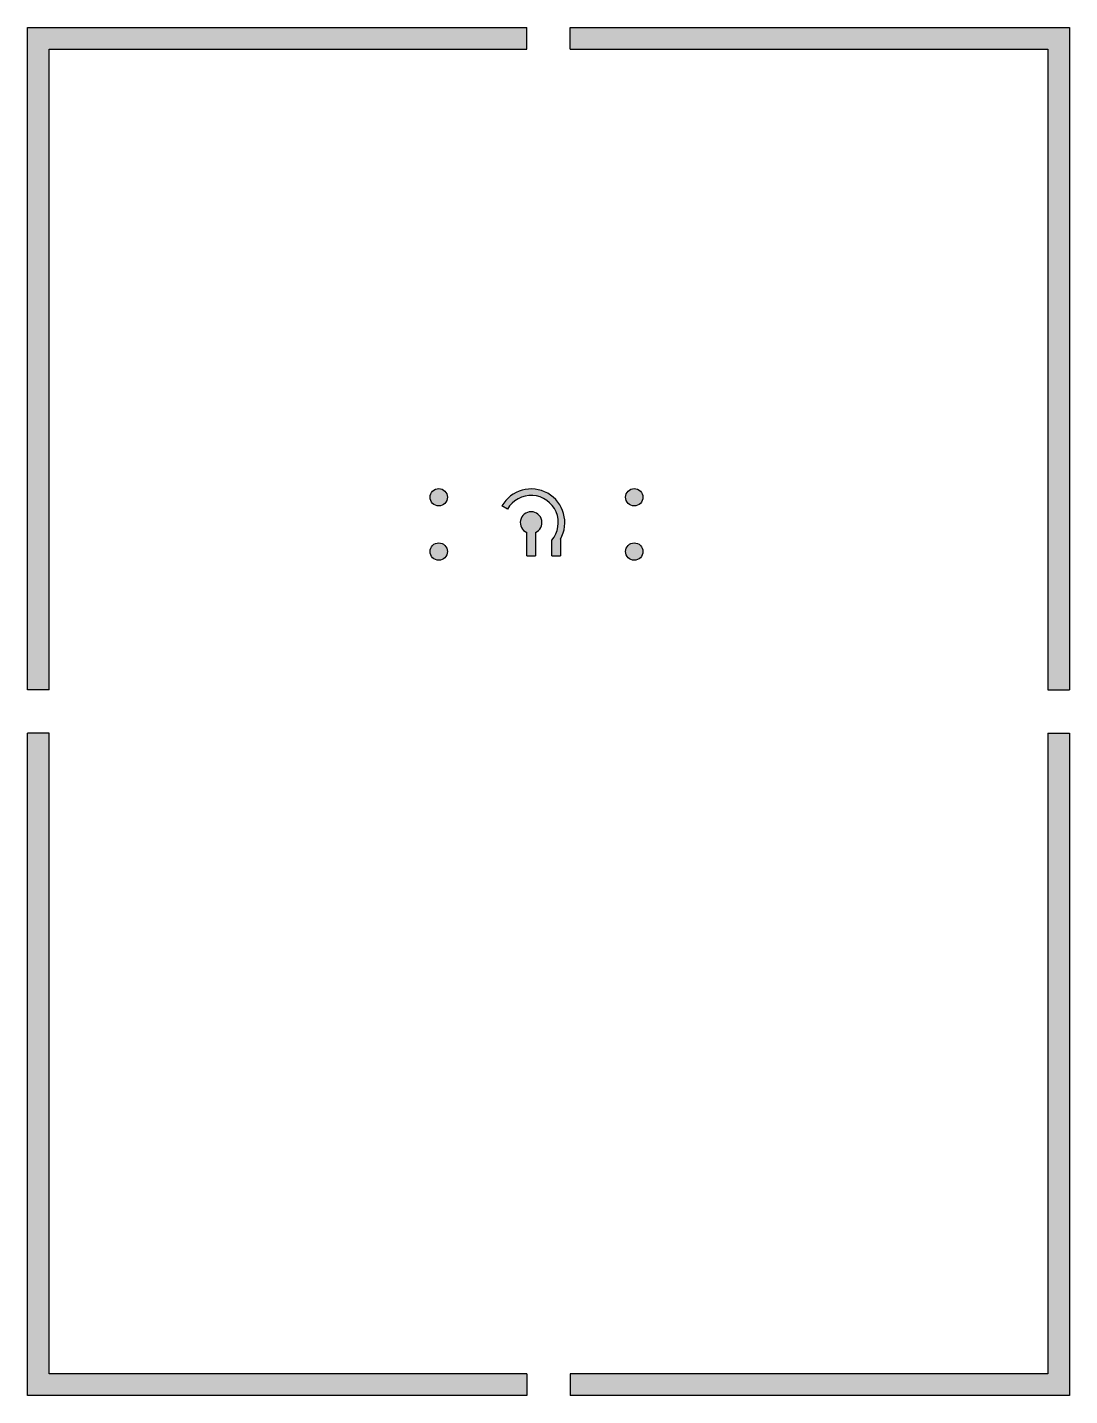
# Model space of a CAD drawing. Header units: millimetres. Extents: x 28.4 to 76.4, y 12.1 to 75.1.
import ezdxf

# ---------------------------------------------------------------- set-up
doc = ezdxf.new("R2010")
doc.units = ezdxf.units.MM
doc.header["$MEASUREMENT"] = 0

msp = doc.modelspace()

# ---------------------------------------------------------------- hatches: boundary and pattern name
h = msp.add_hatch(color=256)
h.dxf.hatch_style = 1
h.paths.add_polyline_path([(76.351, 75.074), (53.351, 75.074), (53.351, 74.074), (75.351, 74.074), (75.351, 44.574), (76.351, 44.574)])
h.paths.add_polyline_path([(76.351, 42.574), (75.351, 42.574), (75.351, 13.074), (53.351, 13.074), (53.351, 12.074), (76.351, 12.074)])
h.paths.add_polyline_path([(29.351, 42.574), (28.351, 42.574), (28.351, 12.074), (51.351, 12.074), (51.351, 13.074), (29.351, 13.074)])
h.paths.add_polyline_path([(29.351, 74.074), (51.351, 74.074), (51.351, 75.074), (28.351, 75.074), (28.351, 44.574), (29.351, 44.574)])
h = msp.add_hatch(color=256)
h.dxf.hatch_style = 1
h.paths.add_polyline_path([(52.499, 51.458), (52.499, 50.736), (52.899, 50.736), (52.899, 51.508, 0.999979), (50.203, 53.038), (50.464, 52.89, -1.101848)])
h.paths.add_polyline_path([(51.351, 51.815), (51.351, 50.736), (51.751, 50.736), (51.751, 51.815, 4.791288)], flags=17)
h.paths.add_polyline_path([(56.699, 53.44, 1), (55.899, 53.44, 1)])
h.paths.add_polyline_path([(56.699, 50.94, 1), (55.899, 50.94, 1)])
h.paths.add_polyline_path([(47.699, 50.94, 1), (46.899, 50.94, 1)])
h.paths.add_polyline_path([(47.699, 53.44, 1), (46.899, 53.44, 1)])

# ---------------------------------------------------------------- linework, layer by layer
for p, q in [((51.351, 74.074), (51.351, 75.074)), ((53.351, 74.074), (53.351, 75.074)), ((50.464, 52.89), (50.203, 53.038)), ((51.351, 50.736), (51.751, 50.736)), ((52.499, 50.736), (52.899, 50.736)), ((29.351, 44.574), (28.351, 44.574)), ((75.351, 44.574), (76.351, 44.574)), ((29.351, 42.574), (28.351, 42.574)), ((75.351, 42.574), (76.351, 42.574)), ((51.351, 13.074), (51.351, 12.074)), ((53.351, 13.074), (53.351, 12.074))]:
    msp.add_line(p, q)
for points in [[(28.351, 44.574), (28.351, 75.074), (51.351, 75.074)], [(53.351, 75.074), (76.351, 75.074), (76.351, 44.574)], [(29.351, 44.574), (29.351, 74.074), (51.351, 74.074)], [(53.351, 74.074), (75.351, 74.074), (75.351, 44.574)], [(51.351, 50.736), (51.351, 51.815)], [(51.751, 51.815), (51.751, 50.736)], [(52.499, 50.736), (52.499, 51.458)], [(52.899, 51.508), (52.899, 50.736)], [(51.351, 12.074), (28.351, 12.074), (28.351, 42.574)], [(51.351, 13.074), (29.351, 13.074), (29.351, 42.574)], [(75.351, 42.574), (75.351, 13.074), (53.351, 13.074)], [(76.351, 42.574), (76.351, 12.074), (53.351, 12.074)]]:
    msp.add_lwpolyline(points)
for centre in [(47.299, 53.44), (56.299, 53.44), (47.299, 50.94), (56.299, 50.94)]:
    msp.add_circle(centre, 0.4)
for radius, start, end in [(1.55, 330.44229, 150.43993), (1.25, 319.34317, 150.43993), (0.5, 293.57818, 246.42182)]:
    msp.add_arc((51.551, 52.273), radius, start, end)

doc.saveas('drawing.dxf')
